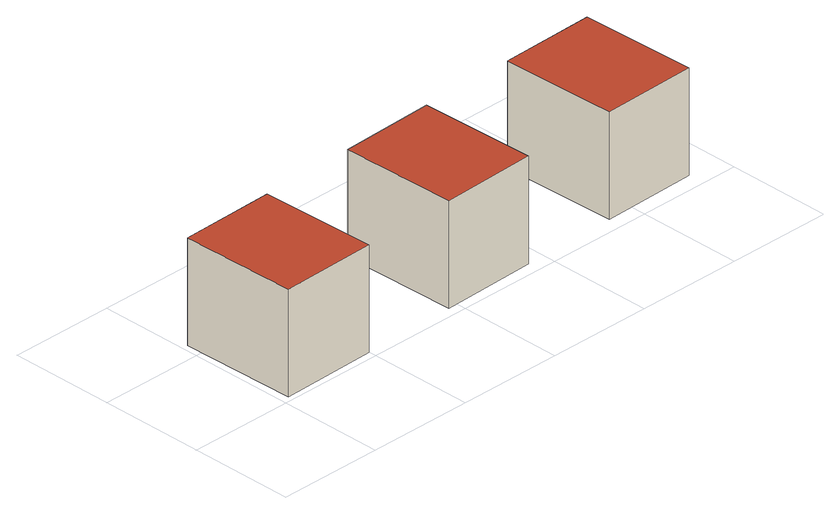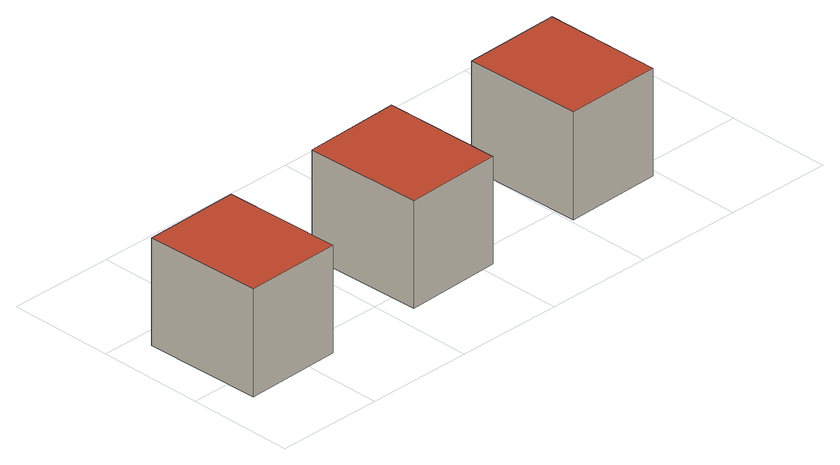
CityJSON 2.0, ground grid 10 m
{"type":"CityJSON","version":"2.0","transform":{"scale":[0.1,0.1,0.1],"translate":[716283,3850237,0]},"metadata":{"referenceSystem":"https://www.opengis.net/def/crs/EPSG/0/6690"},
"CityObjects":{
"building1":{"type":"Building","attributes":{"name":"16211-bldg-L06-1","class":"3001","usage":"422","Height.highReference":"highestRoofEdge","Height.lowReference":"lowestGroundPoint","Height.status":"measured","measuredHeight":10,"storeysAboveGround":1},"geometry":[{"type":"Solid","lod":"2","boundaries":[[[[0,1,2,3]],[[4,5,6,7]],[[0,6,7,3]],[[1,5,6,0]],[[2,4,5,1]],[[3,7,4,2]]]],"semantics":{"surfaces":[{"type":"GroundSurface"},{"type":"RoofSurface"},{"type":"WallSurface"}],"values":[[0,1,2,2,2,2]]}}]},
"building2":{"type":"Building","attributes":{"name":"16211-bldg-L06-2","class":"3001","usage":"422","Height.highReference":"highestRoofEdge","Height.lowReference":"lowestGroundPoint","Height.status":"measured","measuredHeight":10,"storeysAboveGround":1},"geometry":[{"type":"Solid","lod":"2","boundaries":[[[[8,9,10,11]],[[12,13,14,15]],[[8,14,15,11]],[[9,13,14,8]],[[10,12,13,9]],[[11,15,12,10]]]],"semantics":{"surfaces":[{"type":"GroundSurface"},{"type":"RoofSurface"},{"type":"WallSurface"}],"values":[[0,1,2,2,2,2]]}}]},
"building3":{"type":"Building","attributes":{"name":"16211-bldg-L06-3","class":"3001","usage":"422","Height.highReference":"highestRoofEdge","Height.lowReference":"lowestGroundPoint","Height.status":"measured","measuredHeight":10,"storeysAboveGround":1},"geometry":[{"type":"Solid","lod":"2","boundaries":[[[[16,17,18,19]],[[20,21,22,23]],[[16,22,23,19]],[[17,21,22,16]],[[18,20,21,17]],[[19,23,20,18]]]],"semantics":{"surfaces":[{"type":"GroundSurface"},{"type":"RoofSurface"},{"type":"WallSurface"}],"values":[[0,1,2,2,2,2]]}}]}
},
"vertices":[
[100,7,0],[97,118,0],[6,116,0],[8,5,0],[6,116,100],[97,118,100],[100,7,100],[8,5,100],
[283,12,0],[280,123,0],[189,120,0],[191,9,0],[189,120,100],[280,123,100],[283,12,100],[191,9,100],
[466,16,0],[463,127,0],[372,125,0],[375,14,0],[372,125,100],[463,127,100],[466,16,100],[375,14,100]
]}
